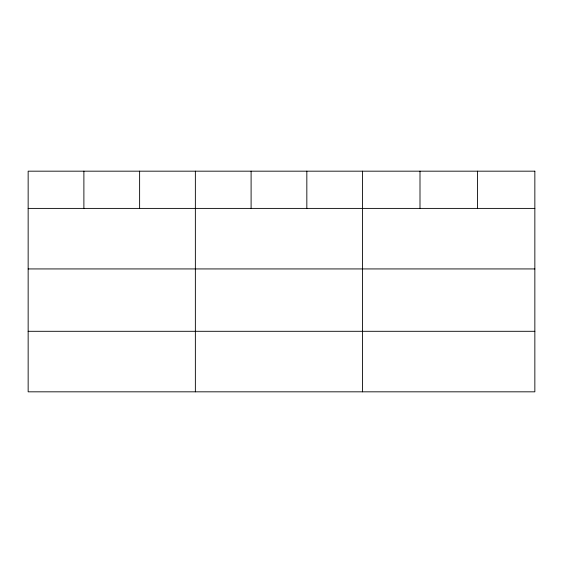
<?xml version="1.0" encoding="UTF-8"?>
<svg xmlns="http://www.w3.org/2000/svg" width="563" height="563" viewBox="0 0 563 563"><rect width="100%" height="100%" fill="white"/><g stroke="black" fill="none" stroke-linecap="round" stroke-linejoin="round"><path stroke-width="0.84" d="M28.15 208.401L534.85 208.401M28.15 268.931L534.85 268.931M28.15 331.297L534.85 331.297M477.424 171.173L477.424 208.401M419.998 171.173L419.998 208.401M362.572 171.173L362.572 391.827M306.835 171.173L306.835 208.401M251.098 171.173L251.098 208.401M195.361 171.173L195.361 391.827M139.624 171.173L139.624 208.401M83.887 171.173L83.887 208.401M534.85 171.173L28.15 171.173L28.15 391.827L534.85 391.827L534.85 171.173"/></g></svg>
